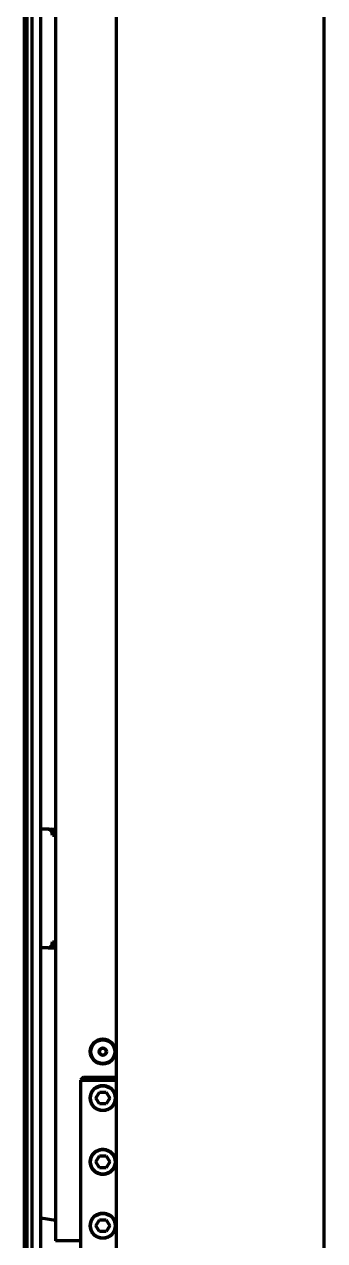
# Model space of a CAD drawing. Header units: inches. Extents: x 904 to 7172, y 213 to 5528.
# Drawn here: x 5380 to 5481.2, y 2303.5 to 2713.2 of the extents above; entities that cross this region are included whole.
import ezdxf

# ---------------------------------------------------------------- set-up
doc = ezdxf.new("R2010")
doc.units = ezdxf.units.IN

msp = doc.modelspace()

# ---------------------------------------------------------------- linework, layer by layer
at = {"linetype": 'Continuous', "lineweight": 70}
for p, q in [((5380.04, 3702.12), (5380.04, 2036.92)), ((5411.04, 2062.72), (5411.04, 3700.72)), ((5481.04, 2052.72), (5481.04, 3700.72)), ((5390.55, 3650.77), (5390.55, 2303.47)), ((5380.93, 3593.07), (5380.93, 2187.57)), ((5382.61, 3593.07), (5382.61, 2187.57)), ((5385.57, 2187.57), (5385.57, 3593.07)), ((5388.08, 2442.12), (5385.57, 2442.12)), ((5388.08, 2442.12), (5388.93, 2442.12)), ((5388.93, 2442.12), (5390.56, 2442.12)), ((5389.5, 2440.12), (5390.55, 2440.12)), ((5388.08, 2402.12), (5385.57, 2402.12)), ((5388.08, 2402.12), (5388.93, 2402.12)), ((5388.93, 2402.12), (5390.56, 2402.12)), ((5389.5, 2404.12), (5390.55, 2404.12)), ((5399.99, 2358.52), (5398.99, 2357.52)), ((5398.99, 2357.52), (5411.04, 2357.52)), ((5398.99, 2357.52), (5398.99, 2293.72)), ((5399.99, 2358.52), (5411.04, 2358.52)), ((5404.18, 2351.52), (5405.34, 2353.52)), ((5405.34, 2353.52), (5407.65, 2353.52)), ((5407.65, 2353.52), (5408.8, 2351.52)), ((5405.34, 2349.52), (5404.18, 2351.52)), ((5407.65, 2349.52), (5405.34, 2349.52)), ((5408.8, 2351.52), (5407.65, 2349.52)), ((5404.18, 2330.02), (5405.34, 2332.02)), ((5405.34, 2332.02), (5407.65, 2332.02)), ((5407.65, 2332.02), (5408.8, 2330.02)), ((5405.34, 2328.02), (5404.18, 2330.02)), ((5407.65, 2328.02), (5405.34, 2328.02)), ((5408.8, 2330.02), (5407.65, 2328.02)), ((5481.22, 2322.65), (5481.04, 2322.65)), ((5390.56, 2310.26), (5385.57, 2311.05)), ((5481.22, 2313.95), (5481.04, 2313.95)), ((5481.04, 2313.91), (5481.14, 2313.91)), ((5481.04, 2313.91), (5481.14, 2313.91)), ((5481.22, 2313.91), (5481.04, 2313.91)), ((5481.04, 2313.91), (5481.14, 2313.91)), ((5481.22, 2313.91), (5481.14, 2313.91)), ((5481.14, 2313.42), (5481.22, 2313.42)), ((5481.22, 2311.84), (5481.14, 2311.84)), ((5481.22, 2311.82), (5481.14, 2311.82)), ((5404.18, 2308.52), (5405.34, 2310.52)), ((5405.34, 2306.52), (5404.18, 2308.52)), ((5405.34, 2310.52), (5407.65, 2310.52)), ((5407.65, 2310.52), (5408.8, 2308.52)), ((5408.8, 2308.52), (5407.65, 2306.52)), ((5481.22, 2309.77), (5481.04, 2309.77)), ((5481.22, 2309.94), (5481.14, 2309.94)), ((5481.14, 2309.81), (5481.22, 2309.81)), ((5392.35, 2303.47), (5390.55, 2303.47)), ((5398.99, 2303.47), (5392.35, 2303.47)), ((5407.65, 2306.52), (5405.34, 2306.52)), ((5481.04, 2304.98), (5481.14, 2304.98)), ((5481.04, 2304.97), (5481.14, 2304.97)), ((5481.04, 2304.82), (5481.14, 2304.82)), ((5481.14, 2306.72), (5481.22, 2306.72))]:
    msp.add_line(p, q, dxfattribs=at)
for centre, radius in [((5406.49, 2367.17), 4.25), ((5406.49, 2367.14), 4), ((5406.49, 2367.14), 1.25), ((5406.49, 2367.14), 1.15), ((5406.49, 2351.52), 4.15), ((5406.49, 2330.02), 4.15), ((5406.49, 2308.52), 4.15)]:
    msp.add_circle(centre, radius, dxfattribs=at)
for centre, major_axis, start_param, end_param in [((5388.08, 2440.12), (0, -2), 1.570796, 3.141593), ((5388.93, 2440.12), (0, 2), 4.712389, 6.283185), ((5388.08, 2404.12), (0, -2), 0, 1.570796), ((5388.93, 2404.12), (0, 2), 3.141593, 4.712389)]:
    msp.add_ellipse(centre, major_axis=major_axis, ratio=0.707107, start_param=start_param, end_param=end_param, dxfattribs=at)
for points in [[(5406.49, 2347.27), (5406.4, 2347.27), (5406.2, 2347.28), (5405.9, 2347.31), (5405.61, 2347.36), (5405.32, 2347.43), (5405.03, 2347.53), (5404.74, 2347.65), (5404.45, 2347.79), (5404.18, 2347.95), (5403.91, 2348.14), (5403.66, 2348.35), (5403.42, 2348.58), (5403.2, 2348.83), (5403, 2349.1), (5402.82, 2349.37), (5402.67, 2349.66), (5402.54, 2349.95), (5402.44, 2350.23), (5402.36, 2350.52), (5402.3, 2350.81), (5402.26, 2351.09), (5402.24, 2351.38), (5402.24, 2351.66), (5402.26, 2351.95), (5402.3, 2352.23), (5402.36, 2352.52), (5402.44, 2352.81), (5402.54, 2353.1), (5402.67, 2353.39), (5402.82, 2353.67), (5403, 2353.95), (5403.2, 2354.21), (5403.42, 2354.46), (5403.66, 2354.69), (5403.91, 2354.9), (5404.18, 2355.09), (5404.45, 2355.26), (5404.74, 2355.4), (5405.03, 2355.51), (5405.32, 2355.61), (5405.61, 2355.68), (5405.9, 2355.73), (5406.2, 2355.76), (5406.4, 2355.77), (5406.49, 2355.77)], [(5406.49, 2355.77), (5406.59, 2355.77), (5406.79, 2355.76), (5407.08, 2355.73), (5407.38, 2355.68), (5407.67, 2355.61), (5407.96, 2355.51), (5408.25, 2355.4), (5408.53, 2355.26), (5408.81, 2355.09), (5409.08, 2354.9), (5409.33, 2354.69), (5409.57, 2354.46), (5409.79, 2354.21), (5409.99, 2353.95), (5410.17, 2353.67), (5410.32, 2353.39), (5410.44, 2353.1), (5410.55, 2352.81), (5410.63, 2352.52), (5410.69, 2352.23), (5410.73, 2351.95), (5410.74, 2351.66), (5410.74, 2351.38), (5410.73, 2351.09), (5410.69, 2350.81), (5410.63, 2350.52), (5410.55, 2350.23), (5410.44, 2349.95), (5410.32, 2349.66), (5410.17, 2349.37), (5409.99, 2349.1), (5409.79, 2348.83), (5409.57, 2348.58), (5409.33, 2348.35), (5409.08, 2348.14), (5408.81, 2347.95), (5408.53, 2347.79), (5408.25, 2347.65), (5407.96, 2347.53), (5407.67, 2347.43), (5407.38, 2347.36), (5407.08, 2347.31), (5406.79, 2347.28), (5406.59, 2347.27), (5406.49, 2347.27)], [(5406.49, 2325.77), (5406.4, 2325.77), (5406.2, 2325.78), (5405.9, 2325.81), (5405.61, 2325.86), (5405.32, 2325.93), (5405.03, 2326.03), (5404.74, 2326.15), (5404.45, 2326.29), (5404.18, 2326.45), (5403.91, 2326.64), (5403.66, 2326.85), (5403.42, 2327.08), (5403.2, 2327.33), (5403, 2327.6), (5402.82, 2327.87), (5402.67, 2328.16), (5402.54, 2328.45), (5402.44, 2328.73), (5402.36, 2329.02), (5402.3, 2329.31), (5402.26, 2329.59), (5402.24, 2329.88), (5402.24, 2330.16), (5402.26, 2330.45), (5402.3, 2330.73), (5402.36, 2331.02), (5402.44, 2331.31), (5402.54, 2331.6), (5402.67, 2331.89), (5402.82, 2332.17), (5403, 2332.45), (5403.2, 2332.71), (5403.42, 2332.96), (5403.66, 2333.19), (5403.91, 2333.4), (5404.18, 2333.59), (5404.45, 2333.76), (5404.74, 2333.9), (5405.03, 2334.01), (5405.32, 2334.11), (5405.61, 2334.18), (5405.9, 2334.23), (5406.2, 2334.26), (5406.4, 2334.27), (5406.49, 2334.27)], [(5406.49, 2334.27), (5406.59, 2334.27), (5406.79, 2334.26), (5407.08, 2334.23), (5407.38, 2334.18), (5407.67, 2334.11), (5407.96, 2334.01), (5408.25, 2333.9), (5408.53, 2333.76), (5408.81, 2333.59), (5409.08, 2333.4), (5409.33, 2333.19), (5409.57, 2332.96), (5409.79, 2332.71), (5409.99, 2332.45), (5410.17, 2332.17), (5410.32, 2331.89), (5410.44, 2331.6), (5410.55, 2331.31), (5410.63, 2331.02), (5410.69, 2330.73), (5410.73, 2330.45), (5410.74, 2330.16), (5410.74, 2329.88), (5410.73, 2329.59), (5410.69, 2329.31), (5410.63, 2329.02), (5410.55, 2328.73), (5410.44, 2328.45), (5410.32, 2328.16), (5410.17, 2327.87), (5409.99, 2327.6), (5409.79, 2327.33), (5409.57, 2327.08), (5409.33, 2326.85), (5409.08, 2326.64), (5408.81, 2326.45), (5408.53, 2326.29), (5408.25, 2326.15), (5407.96, 2326.03), (5407.67, 2325.93), (5407.38, 2325.86), (5407.08, 2325.81), (5406.79, 2325.78), (5406.59, 2325.77), (5406.49, 2325.77)], [(5406.49, 2304.27), (5406.4, 2304.27), (5406.2, 2304.28), (5405.9, 2304.31), (5405.61, 2304.36), (5405.32, 2304.43), (5405.03, 2304.53), (5404.74, 2304.65), (5404.45, 2304.79), (5404.18, 2304.95), (5403.91, 2305.14), (5403.66, 2305.35), (5403.42, 2305.58), (5403.2, 2305.83), (5403, 2306.1), (5402.82, 2306.37), (5402.67, 2306.66), (5402.54, 2306.95), (5402.44, 2307.23), (5402.36, 2307.52), (5402.3, 2307.81), (5402.26, 2308.09), (5402.24, 2308.38), (5402.24, 2308.66), (5402.26, 2308.95), (5402.3, 2309.23), (5402.36, 2309.52), (5402.44, 2309.81), (5402.54, 2310.1), (5402.67, 2310.39), (5402.82, 2310.67), (5403, 2310.95), (5403.2, 2311.21), (5403.42, 2311.46), (5403.66, 2311.69), (5403.91, 2311.9), (5404.18, 2312.09), (5404.45, 2312.26), (5404.74, 2312.4), (5405.03, 2312.51), (5405.32, 2312.61), (5405.61, 2312.68), (5405.9, 2312.73), (5406.2, 2312.76), (5406.4, 2312.77), (5406.49, 2312.77)], [(5406.49, 2312.77), (5406.59, 2312.77), (5406.79, 2312.76), (5407.08, 2312.73), (5407.38, 2312.68), (5407.67, 2312.61), (5407.96, 2312.51), (5408.25, 2312.4), (5408.53, 2312.26), (5408.81, 2312.09), (5409.08, 2311.9), (5409.33, 2311.69), (5409.57, 2311.46), (5409.79, 2311.21), (5409.99, 2310.95), (5410.17, 2310.67), (5410.32, 2310.39), (5410.44, 2310.1), (5410.55, 2309.81), (5410.63, 2309.52), (5410.69, 2309.23), (5410.73, 2308.95), (5410.74, 2308.66), (5410.74, 2308.38), (5410.73, 2308.09), (5410.69, 2307.81), (5410.63, 2307.52), (5410.55, 2307.23), (5410.44, 2306.95), (5410.32, 2306.66), (5410.17, 2306.37), (5409.99, 2306.1), (5409.79, 2305.83), (5409.57, 2305.58), (5409.33, 2305.35), (5409.08, 2305.14), (5408.81, 2304.95), (5408.53, 2304.79), (5408.25, 2304.65), (5407.96, 2304.53), (5407.67, 2304.43), (5407.38, 2304.36), (5407.08, 2304.31), (5406.79, 2304.28), (5406.59, 2304.27), (5406.49, 2304.27)]]:
    msp.add_open_spline(points, degree=3, dxfattribs=at)

doc.saveas('drawing.dxf')
